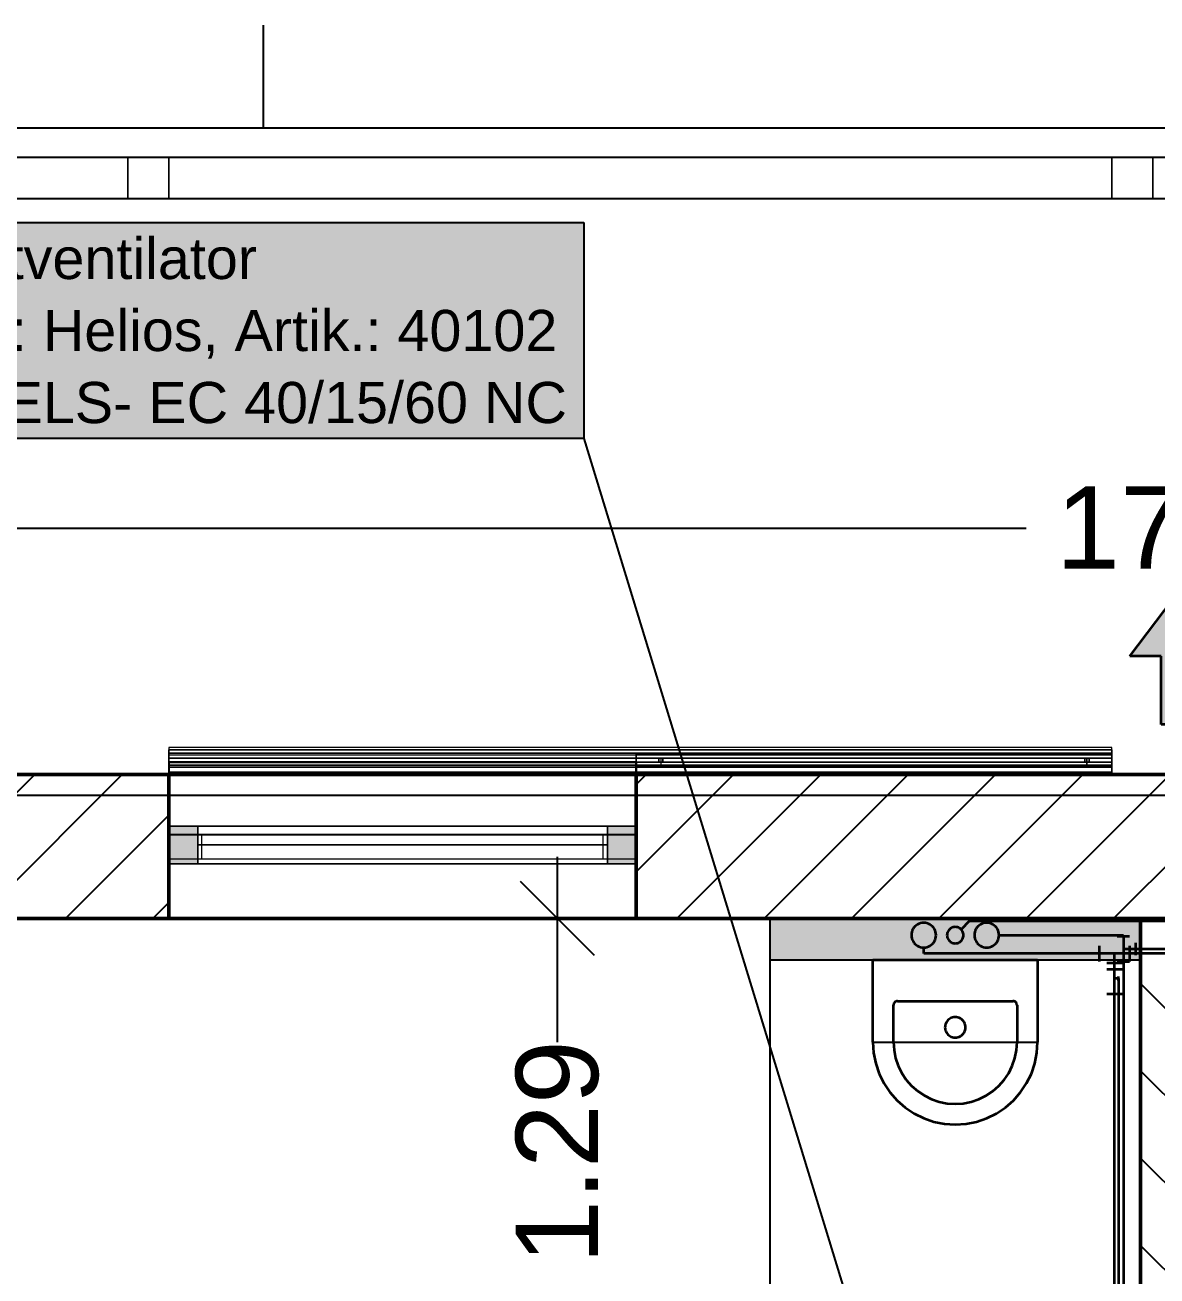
# Model space of a CAD drawing. Extents: x 0 to 756, y -25 to 420.
# Drawn here: x 202.4 to 257.4, y 359.2 to 420 of the extents above; entities that cross this region are included whole.
import ezdxf
from ezdxf.lldxf.tags import DXFTag

# ---------------------------------------------------------------- set-up
doc = ezdxf.new("R2010")
doc.units = 0
doc.layers.get('0').update_dxf_attribs({"lineweight": 25})
doc.layers.get('DEFPOINTS').update_dxf_attribs({"lineweight": 25})
for name, color, linetype, lineweight in [('A_Aussenwand', 7, 'Continuous', 25), ('A_Fenster', 7, 'Continuous', 25), ('A_Innenwand', 7, 'Continuous', 25), ('Allgemein01', 7, 'Continuous', 13), ('Allgemein03', 7, 'Continuous', 25), ('Design', 7, 'Continuous', 18), ('Fenster', 7, 'Continuous', 13), ('Fensterbank', 7, 'Continuous', 13), ('L_Text', 7, 'Continuous', 25), ('Standard', 7, 'Continuous', 25), ('Stütze Holz', 7, 'Continuous', 13), ('Verschattung', 7, 'Continuous', 13), ('Wand Holz nicht tragend', 7, 'Continuous', 13), ('Wand Holz tragend', 7, 'Continuous', 13), ('X_Planrahmen', 7, 'Continuous', 25)]:
    doc.layers.add(name, color=color, linetype=linetype, lineweight=lineweight)
for name, color, linetype, lineweight, true_color in [('A_Geschossdecke', 7, 'Continuous', 25, 0x008080), ('L_Abluft', 2, 'Continuous', 35, 0xffff00), ('S_Einrichtung', 7, 'Continuous', 35, 0x9dff9d), ('S_Kaltwasser', 3, 'Continuous', 35, 0x00ff00), ('S_Schmutzwasser', 7, 'Continuous', 35, 0x808040), ('S_Warmwasser', 1, 'fein_strichliert', 35, 0xff0000), ('S_Zirkulation', 7, 'fein_strichliert', 35, 0xff0080)]:
    doc.layers.add(name, color=color, linetype=linetype, lineweight=lineweight, true_color=true_color)
doc.styles.get("Standard").update_dxf_attribs({"font": 'arial.ttf'})
tags = doc.linetypes.add('fein_strichliert', pattern=[4, 1, -2, 1]).pattern_tags.tags
tags[8:9] = [DXFTag(74, 4), DXFTag(75, 0), DXFTag(340, '0'), DXFTag(46, 0.0), DXFTag(50, 0.0), DXFTag(44, 0.0), DXFTag(45, 0.0)]
tags[6:7] = [DXFTag(74, 4), DXFTag(75, 0), DXFTag(340, '0'), DXFTag(46, 0.0), DXFTag(50, 0.0), DXFTag(44, 0.0), DXFTag(45, 0.0)]
tags[4:5] = [DXFTag(74, 4), DXFTag(75, 0), DXFTag(340, '0'), DXFTag(46, 0.0), DXFTag(50, 0.0), DXFTag(44, 0.0), DXFTag(45, 0.0)]
tags = doc.linetypes.add('VERDECKT2_S2', pattern=[0.27, 0.2, -0.07]).pattern_tags.tags
tags[6:7] = [DXFTag(74, 4), DXFTag(75, 0), DXFTag(340, '0'), DXFTag(46, 1.0), DXFTag(50, 0.0), DXFTag(44, 0.0), DXFTag(45, 0.0)]
tags[4:5] = [DXFTag(74, 4), DXFTag(75, 0), DXFTag(340, '0'), DXFTag(46, 1.0), DXFTag(50, 0.0), DXFTag(44, 0.0), DXFTag(45, 0.0)]

# ---------------------------------------------------------------- blocks, each defined once
blk = doc.blocks.new('Blockreferenz-A01I5YB9IE', base_point=(0, -25))
at = {"layer": 'X_Planrahmen', "color": 0, "linetype": 'ByBlock', "lineweight": -2, "ltscale": 0.25}
for p, q in [((214, 415), (214, 420)), ((20, 415), (589, 415))]:
    blk.add_line(p, q, dxfattribs=at)
blk = doc.blocks.new('Referenz-A01I5YBJIE')
at = {"layer": 'Allgemein01', "color": 0, "lineweight": -2}
for p, q in [((251.607, 374.574), (243.607, 374.574)), ((243.607, 374.574), (243.607, 370.574)), ((251.607, 370.574), (251.607, 374.574)), ((243.607, 370.574), (251.607, 370.574))]:
    blk.add_line(p, q, dxfattribs=at)
at = {"layer": 'Allgemein03', "color": 0, "linetype": 'VERDECKT2_S2', "lineweight": 13, "ltscale": 0.13}
for p, q in [((362.607, 413.578), (154.607, 413.578)), ((154.607, 383.578), (362.607, 383.578))]:
    blk.add_line(p, q, dxfattribs=at)
at = {"layer": 'Allgemein03', "color": 0, "lineweight": -2}
for p, q in [((238.607, 376.578), (256.607, 376.578)), ((238.607, 350.734), (238.607, 376.578)), ((238.61, 374.58), (238.607, 374.578)), ((238.607, 374.578), (256.607, 374.578))]:
    blk.add_line(p, q, dxfattribs=at)
at = {"layer": 'DEFPOINTS', "color": 0, "linetype": 'Continuous', "lineweight": -2, "ltscale": 0.25}
for p, q in [((209.407, 383.578), (209.407, 383.578)), ((209.407, 383.578), (209.407, 383.578)), ((232.107, 383.578), (232.107, 383.578)), ((232.107, 383.578), (232.107, 383.578)), ((256.607, 376.578), (256.607, 376.578)), ((256.607, 376.578), (256.607, 376.578)), ((256.607, 376.578), (256.607, 376.578)), ((256.607, 376.578), (256.607, 376.578)), ((256.607, 376.578), (256.607, 376.578))]:
    blk.add_line(p, q, dxfattribs=at)
at = {"layer": 'DEFPOINTS', "color": 0, "linetype": 'Continuous', "lineweight": 18, "ltscale": 0.18}
for p, q in [((238.607, 376.578), (238.607, 376.578)), ((256.607, 376.578), (256.607, 376.578)), ((256.607, 376.578), (256.607, 376.578))]:
    blk.add_line(p, q, dxfattribs=at)
at = {"layer": 'Design', "color": 0, "lineweight": -2}
for points in [[(256.607, 374.578), (238.607, 374.578), (238.607, 376.578)], [(256.607, 374.578), (256.607, 376.578), (238.607, 376.578)], [(256.607, 376.578), (238.607, 376.578), (238.607, 376.578)], [(256.607, 374.578), (256.607, 374.578), (238.607, 374.578)]]:
    blk.add_solid(points, dxfattribs=at)
at = {"layer": 'Fenster', "color": 0, "linetype": 'Continuous', "ltscale": 0.13}
for p, q in [((209.407, 381.078), (210.807, 381.078)), ((209.407, 379.238), (209.407, 381.078)), ((209.407, 381.078), (209.407, 379.238)), ((210.807, 381.078), (209.407, 381.078)), ((209.407, 379.238), (209.407, 381.078)), ((209.407, 381.078), (210.807, 381.078)), ((209.407, 381.078), (209.407, 381.078)), ((210.807, 381.078), (210.807, 379.238)), ((210.807, 381.078), (230.707, 381.078)), ((210.807, 379.238), (210.807, 381.078)), ((210.807, 379.238), (210.807, 381.078)), ((210.807, 379.238), (210.807, 381.078)), ((210.807, 381.078), (210.807, 381.078)), ((210.807, 381.078), (210.807, 379.238)), ((230.707, 381.078), (210.807, 381.078)), ((210.807, 379.238), (210.807, 381.078)), ((210.807, 381.078), (230.707, 381.078)), ((210.807, 381.078), (210.807, 381.078)), ((210.807, 381.078), (210.807, 379.238)), ((230.707, 381.078), (210.807, 381.078)), ((210.807, 379.238), (210.807, 381.078)), ((210.807, 381.078), (230.707, 381.078)), ((210.807, 381.078), (210.807, 381.078)), ((230.707, 381.078), (232.107, 381.078)), ((230.707, 379.238), (230.707, 381.078)), ((230.707, 381.078), (230.707, 379.238)), ((230.707, 381.078), (230.707, 379.238)), ((232.107, 381.078), (230.707, 381.078)), ((230.707, 379.238), (230.707, 381.078)), ((230.707, 381.078), (232.107, 381.078)), ((230.707, 381.078), (230.707, 381.078)), ((230.707, 379.238), (230.707, 381.078)), ((230.707, 379.238), (230.707, 381.078)), ((230.707, 381.078), (230.707, 381.078)), ((230.707, 379.238), (230.707, 381.078)), ((230.707, 379.238), (230.707, 381.078)), ((230.707, 381.078), (230.707, 381.078)), ((232.107, 381.078), (232.107, 379.238)), ((232.107, 379.238), (232.107, 381.078)), ((232.107, 379.238), (232.107, 381.078)), ((232.107, 381.078), (232.107, 381.078)), ((210.807, 380.158), (230.707, 380.158)), ((230.707, 380.158), (210.807, 380.158)), ((210.807, 380.158), (210.807, 380.158)), ((230.707, 380.158), (230.707, 380.158)), ((210.807, 379.238), (209.407, 379.238)), ((209.407, 379.238), (210.807, 379.238)), ((209.407, 379.238), (210.807, 379.238)), ((209.407, 379.238), (209.407, 379.238)), ((230.707, 379.238), (210.807, 379.238)), ((210.807, 379.238), (210.807, 379.238)), ((210.807, 379.238), (230.707, 379.238)), ((210.807, 379.238), (230.707, 379.238)), ((210.807, 379.238), (210.807, 379.238)), ((210.807, 379.238), (230.707, 379.238)), ((210.807, 379.238), (230.707, 379.238)), ((210.807, 379.238), (210.807, 379.238)), ((232.107, 379.238), (230.707, 379.238)), ((230.707, 379.238), (232.107, 379.238)), ((230.707, 379.238), (232.107, 379.238)), ((230.707, 379.238), (230.707, 379.238)), ((230.707, 379.238), (230.707, 379.238)), ((230.707, 379.238), (230.707, 379.238)), ((232.107, 379.238), (232.107, 379.238))]:
    blk.add_line(p, q, dxfattribs=at)
for points in [[(209.407, 379.238), (210.807, 379.238), (209.407, 381.078)], [(210.807, 379.238), (210.807, 381.078), (209.407, 381.078)], [(230.707, 379.238), (232.107, 379.238), (230.707, 381.078)], [(232.107, 379.238), (232.107, 381.078), (230.707, 381.078)]]:
    blk.add_solid(points, dxfattribs=at)
at = {"layer": 'Fensterbank', "color": 0, "lineweight": -2}
for p, q in [((209.407, 384.178), (209.407, 380.658)), ((232.107, 384.178), (209.407, 384.178)), ((209.407, 384.178), (209.407, 384.178)), ((209.407, 384.178), (209.407, 383.578)), ((209.407, 384.178), (232.107, 384.178)), ((232.107, 380.658), (232.107, 384.178)), ((232.107, 384.178), (232.107, 383.578)), ((232.107, 384.178), (232.107, 384.178)), ((209.407, 383.578), (209.407, 380.658)), ((209.407, 383.578), (209.407, 383.578)), ((209.407, 383.578), (232.107, 383.578)), ((232.107, 383.578), (209.407, 383.578)), ((232.107, 383.578), (232.107, 383.578)), ((232.107, 383.578), (232.107, 380.658)), ((209.407, 380.658), (232.107, 380.658)), ((209.407, 380.658), (209.407, 380.658)), ((209.407, 380.658), (232.107, 380.658)), ((232.107, 380.658), (232.107, 380.658))]:
    blk.add_line(p, q, dxfattribs=at)
at = {"layer": 'Fensterbank', "color": 0, "lineweight": 18}
blk.add_line((209.407, 383.578), (232.107, 383.578), dxfattribs=at)
at = {"layer": 'Standard', "color": 0, "lineweight": -2}
for p, q in [((88.607, 413.578), (428.607, 413.578)), ((90.607, 411.578), (426.607, 411.578)), ((88.607, 395.557), (251.057, 395.557)), ((228.285, 370.578), (228.285, 379.578)), ((230.085, 374.778), (226.485, 378.378)), ((231.285, 376.578), (225.285, 376.578)), ((228.285, 371.402), (228.285, 376.578))]:
    blk.add_line(p, q, dxfattribs=at)
at = {"layer": 'Stütze Holz', "color": 0, "linetype": 'Continuous', "ltscale": 0.13}
for p, q in [((209.407, 413.578), (207.407, 413.578)), ((207.407, 413.578), (207.407, 411.578)), ((207.407, 413.578), (209.407, 413.578)), ((207.407, 411.578), (207.407, 413.578)), ((207.407, 413.578), (207.407, 413.578)), ((209.407, 411.578), (209.407, 413.578)), ((209.407, 413.578), (209.407, 411.578)), ((209.407, 413.578), (209.407, 413.578)), ((257.207, 413.578), (255.207, 413.578)), ((255.207, 413.578), (255.207, 411.578)), ((255.207, 413.578), (257.207, 413.578)), ((255.207, 411.578), (255.207, 413.578)), ((255.207, 413.578), (255.207, 413.578)), ((257.207, 411.578), (257.207, 413.578)), ((257.207, 413.578), (257.207, 411.578)), ((257.207, 413.578), (257.207, 413.578)), ((207.407, 411.578), (209.407, 411.578)), ((209.407, 411.578), (207.407, 411.578)), ((207.407, 411.578), (207.407, 411.578)), ((209.407, 411.578), (209.407, 411.578)), ((255.207, 411.578), (257.207, 411.578)), ((257.207, 411.578), (255.207, 411.578)), ((255.207, 411.578), (255.207, 411.578)), ((257.207, 411.578), (257.207, 411.578))]:
    blk.add_line(p, q, dxfattribs=at)
at = {"layer": 'Verschattung', "color": 0, "linetype": 'Continuous', "ltscale": 0.13}
for p, q in [((255.207, 384.898), (209.407, 384.898)), ((209.407, 384.898), (209.407, 383.698)), ((209.407, 384.898), (209.407, 384.898)), ((209.407, 384.898), (209.407, 384.898)), ((209.407, 384.898), (209.407, 384.898)), ((209.407, 384.898), (209.407, 384.778)), ((232.307, 384.898), (209.407, 384.898)), ((255.207, 384.898), (232.307, 384.898)), ((255.207, 383.698), (255.207, 384.898)), ((255.207, 384.778), (255.207, 384.898)), ((255.207, 384.898), (255.207, 384.898)), ((255.207, 384.898), (255.207, 384.898)), ((255.207, 384.898), (255.207, 384.898)), ((209.407, 383.578), (209.407, 384.778)), ((209.407, 384.778), (255.207, 384.778)), ((209.407, 384.778), (209.407, 384.778)), ((209.407, 384.778), (209.407, 384.778)), ((232.307, 384.778), (209.407, 384.778)), ((255.207, 384.618), (209.407, 384.618)), ((209.407, 384.618), (209.407, 383.938)), ((209.407, 384.618), (209.407, 384.378)), ((209.407, 384.618), (209.407, 384.618)), ((209.407, 384.618), (209.407, 384.618)), ((209.407, 384.618), (209.407, 384.618)), ((209.407, 384.618), (233.207, 384.618)), ((255.207, 384.518), (209.407, 384.518)), ((209.407, 384.518), (209.407, 384.378)), ((209.407, 384.518), (209.407, 384.518)), ((209.407, 384.518), (209.407, 384.038)), ((255.207, 384.518), (209.407, 384.518)), ((209.407, 384.378), (233.207, 384.378)), ((209.407, 384.378), (209.407, 384.378)), ((233.207, 384.378), (209.407, 384.378)), ((209.407, 384.178), (209.407, 384.038)), ((233.207, 384.178), (209.407, 384.178)), ((209.407, 384.178), (209.407, 383.938)), ((209.407, 384.178), (209.407, 384.178)), ((209.407, 384.178), (233.207, 384.178)), ((255.207, 384.578), (232.107, 384.578)), ((232.107, 384.578), (232.107, 383.978)), ((255.207, 384.578), (232.107, 384.578)), ((232.107, 384.578), (232.107, 383.978)), ((232.107, 384.578), (232.107, 384.578)), ((255.207, 384.578), (232.107, 384.578)), ((232.107, 383.978), (232.107, 384.578)), ((255.207, 384.778), (232.307, 384.778)), ((233.207, 384.618), (255.207, 384.618)), ((233.207, 384.278), (233.207, 384.378)), ((233.207, 384.378), (233.307, 384.378)), ((233.207, 384.378), (233.207, 384.178)), ((233.407, 384.378), (233.207, 384.378)), ((233.207, 384.378), (233.207, 384.378)), ((233.207, 384.378), (233.207, 384.378)), ((233.207, 384.178), (233.207, 384.278)), ((233.307, 384.178), (233.207, 384.178)), ((233.207, 384.178), (233.407, 384.178)), ((233.207, 384.178), (233.207, 384.178)), ((233.207, 384.178), (233.207, 384.178)), ((254.007, 384.378), (233.307, 384.378)), ((233.307, 384.378), (233.307, 383.978)), ((233.307, 384.378), (233.407, 384.378)), ((233.307, 384.378), (233.307, 384.378)), ((254.007, 384.378), (233.307, 384.378)), ((233.307, 384.378), (233.307, 383.978)), ((233.407, 384.178), (233.307, 384.178)), ((233.407, 384.378), (233.407, 384.278)), ((233.407, 384.178), (233.407, 384.378)), ((233.407, 384.378), (253.907, 384.378)), ((253.907, 384.378), (233.407, 384.378)), ((233.407, 384.378), (233.407, 384.378)), ((233.407, 384.378), (233.407, 384.378)), ((233.407, 384.278), (233.407, 384.178)), ((253.907, 384.178), (233.407, 384.178)), ((233.407, 384.178), (253.907, 384.178)), ((233.407, 384.178), (233.407, 384.178)), ((233.407, 384.178), (233.407, 384.178)), ((253.907, 384.278), (253.907, 384.378)), ((253.907, 384.378), (254.007, 384.378)), ((253.907, 384.378), (253.907, 384.178)), ((254.107, 384.378), (253.907, 384.378)), ((253.907, 384.378), (253.907, 384.378)), ((253.907, 384.378), (253.907, 384.378)), ((253.907, 384.178), (253.907, 384.278)), ((254.007, 384.178), (253.907, 384.178)), ((253.907, 384.178), (254.107, 384.178)), ((253.907, 384.178), (253.907, 384.178)), ((253.907, 384.178), (253.907, 384.178)), ((254.007, 383.978), (254.007, 384.378)), ((254.007, 384.378), (254.107, 384.378)), ((254.007, 384.378), (254.007, 384.378)), ((254.007, 384.378), (254.007, 383.978)), ((254.107, 384.178), (254.007, 384.178)), ((254.107, 384.378), (254.107, 384.278)), ((254.107, 384.178), (254.107, 384.378)), ((254.107, 384.378), (255.207, 384.378)), ((255.207, 384.378), (254.107, 384.378)), ((254.107, 384.378), (254.107, 384.378)), ((254.107, 384.378), (254.107, 384.378)), ((254.107, 384.278), (254.107, 384.178)), ((255.207, 384.178), (254.107, 384.178)), ((254.107, 384.178), (255.207, 384.178)), ((254.107, 384.178), (254.107, 384.178)), ((254.107, 384.178), (254.107, 384.178)), ((255.207, 384.778), (255.207, 383.578)), ((255.207, 384.778), (255.207, 384.778)), ((255.207, 384.778), (255.207, 384.778)), ((255.207, 383.938), (255.207, 384.618)), ((255.207, 384.378), (255.207, 384.618)), ((255.207, 384.618), (255.207, 384.618)), ((255.207, 384.618), (255.207, 384.618)), ((255.207, 384.618), (255.207, 384.618)), ((255.207, 383.978), (255.207, 384.578)), ((255.207, 383.978), (255.207, 384.578)), ((255.207, 384.578), (255.207, 384.578)), ((255.207, 384.578), (255.207, 383.978)), ((255.207, 384.378), (255.207, 384.518)), ((255.207, 384.038), (255.207, 384.518)), ((255.207, 384.518), (255.207, 384.518)), ((255.207, 384.378), (255.207, 384.378)), ((255.207, 384.038), (255.207, 384.178)), ((255.207, 383.938), (255.207, 384.178)), ((255.207, 384.178), (255.207, 384.178)), ((209.407, 384.038), (255.207, 384.038)), ((209.407, 384.038), (209.407, 384.038)), ((255.207, 384.038), (209.407, 384.038)), ((209.407, 383.938), (255.207, 383.938)), ((209.407, 383.938), (209.407, 383.938)), ((209.407, 383.938), (209.407, 383.938)), ((209.407, 383.938), (209.407, 383.938)), ((233.207, 383.938), (209.407, 383.938)), ((232.307, 383.698), (209.407, 383.698)), ((209.407, 383.698), (209.407, 383.578)), ((209.407, 383.698), (255.207, 383.698)), ((209.407, 383.698), (209.407, 383.698)), ((209.407, 383.698), (209.407, 383.698)), ((209.407, 383.578), (232.307, 383.578)), ((255.207, 383.578), (209.407, 383.578)), ((209.407, 383.578), (209.407, 383.578)), ((209.407, 383.578), (209.407, 383.578)), ((209.407, 383.578), (209.407, 383.578)), ((232.107, 383.978), (255.207, 383.978)), ((232.107, 383.978), (255.207, 383.978)), ((255.207, 383.978), (232.107, 383.978)), ((232.107, 383.978), (232.107, 383.978)), ((255.207, 383.698), (232.307, 383.698)), ((232.307, 383.578), (255.207, 383.578)), ((255.207, 383.938), (233.207, 383.938)), ((233.307, 383.978), (254.007, 383.978)), ((233.307, 383.978), (233.307, 383.978)), ((233.307, 383.978), (254.007, 383.978)), ((254.007, 383.978), (254.007, 383.978)), ((255.207, 384.038), (255.207, 384.038)), ((255.207, 383.978), (255.207, 383.978)), ((255.207, 383.938), (255.207, 383.938)), ((255.207, 383.938), (255.207, 383.938)), ((255.207, 383.938), (255.207, 383.938)), ((255.207, 383.578), (255.207, 383.698)), ((255.207, 383.698), (255.207, 383.698)), ((255.207, 383.698), (255.207, 383.698)), ((255.207, 383.578), (255.207, 383.578)), ((255.207, 383.578), (255.207, 383.578)), ((255.207, 383.578), (255.207, 383.578))]:
    blk.add_line(p, q, dxfattribs=at)
at = {"layer": 'Wand Holz nicht tragend', "color": 0, "lineweight": 50}
for p, q in [((256.607, 376.578), (256.607, 263.578)), ((260.607, 376.578), (256.607, 376.578)), ((256.607, 263.578), (256.607, 376.578)), ((256.607, 376.578), (260.607, 376.578)), ((256.607, 376.578), (256.607, 376.578))]:
    blk.add_line(p, q, dxfattribs=at)
at = {"layer": 'Wand Holz tragend', "color": 0, "lineweight": 50}
for p, q in [((391.607, 383.578), (125.607, 383.578)), ((125.607, 383.578), (391.607, 383.578)), ((209.407, 383.578), (209.407, 376.578)), ((232.107, 383.578), (209.407, 383.578)), ((209.407, 383.578), (209.407, 383.578)), ((232.107, 383.578), (209.407, 383.578)), ((209.407, 383.578), (209.407, 376.578)), ((232.107, 376.578), (232.107, 383.578)), ((232.107, 383.578), (232.107, 383.578)), ((232.107, 376.578), (232.107, 383.578)), ((125.607, 376.578), (391.607, 376.578)), ((391.607, 376.578), (125.607, 376.578)), ((209.407, 376.578), (232.107, 376.578)), ((209.407, 376.578), (232.107, 376.578)), ((209.407, 376.578), (209.407, 376.578)), ((232.107, 376.578), (232.107, 376.578))]:
    blk.add_line(p, q, dxfattribs=at)
at = {"layer": 'Standard', "color": 0, "lineweight": -2, "insert": (252.503, 397.589), "char_height": 4, "attachment_point": 1}
blk.add_mtext('{\\fArial;17.00}', dxfattribs=at)
at = {"layer": 'Standard', "color": 0, "lineweight": -2, "insert": (226.253, 359.797), "char_height": 4, "attachment_point": 1, "rotation": 90}
blk.add_mtext('{\\fArial;1.29}', dxfattribs=at)
blk = doc.blocks.new('Wand-A01I5YBNIE', base_point=(118.607, 376.578))
at = {"color": 0, "linetype": 'ByBlock', "lineweight": -2, "ltscale": 0.25}
for p, q in [((118.607, 383.578), (209.407, 383.578)), ((232.107, 383.578), (285.107, 383.578)), ((125.607, 376.578), (209.407, 376.578)), ((232.107, 376.578), (256.607, 376.578))]:
    blk.add_line(p, q, dxfattribs=at)
at = {"color": 0, "lineweight": -2}
for p, q in [((195.893, 376.578), (202.893, 383.578)), ((200.135, 376.578), (207.135, 383.578)), ((232.107, 378.851), (236.834, 383.578)), ((232.107, 383.094), (232.591, 383.578)), ((234.077, 376.578), (241.077, 383.578)), ((238.319, 376.578), (245.319, 383.578)), ((242.562, 376.578), (249.562, 383.578)), ((246.804, 376.578), (253.804, 383.578)), ((251.047, 376.578), (258.047, 383.578)), ((255.29, 376.578), (262.29, 383.578)), ((204.378, 376.578), (209.407, 381.607)), ((208.621, 376.578), (209.407, 377.364))]:
    blk.add_line(p, q, dxfattribs=at)
blk = doc.blocks.new('Fenster-A01I5YBPIE', base_point=(209.407, 376.578))
at = {"color": 0, "linetype": 'ByBlock', "lineweight": -2, "ltscale": 0.25}
for p, q in [((209.407, 383.578), (232.107, 383.578)), ((209.407, 376.578), (209.407, 383.578)), ((232.107, 376.578), (232.107, 383.578)), ((209.407, 376.578), (232.107, 376.578))]:
    blk.add_line(p, q, dxfattribs=at)
at = {"color": 0, "linetype": 'ByBlock', "lineweight": 18, "ltscale": 0.18}
for p, q in [((209.407, 380.678), (232.107, 380.678)), ((211.007, 379.478), (211.007, 380.678)), ((230.507, 379.478), (230.507, 380.678)), ((209.407, 379.478), (232.107, 379.478))]:
    blk.add_line(p, q, dxfattribs=at)
at = {"color": 0, "linetype": 'fein_strichliert', "lineweight": 18, "ltscale": 0.18}
blk.add_line((232.107, 379.478), (232.107, 380.678), dxfattribs=at)
blk = doc.blocks.new('Wand-A01I5YCTIE', base_point=(256.607, 263.578))
at = {"color": 0, "linetype": 'ByBlock', "lineweight": -2, "ltscale": 0.25}
blk.add_line((256.607, 376.578), (256.607, 263.578), dxfattribs=at)
at = {"color": 0, "lineweight": -2}
for p, q in [((256.607, 373.424), (260.607, 369.424)), ((256.607, 369.182), (260.607, 365.182)), ((256.607, 364.939), (260.607, 360.939)), ((256.607, 360.696), (260.607, 356.696))]:
    blk.add_line(p, q, dxfattribs=at)
blk = doc.blocks.new('Bauteilbeschriftung-A01I5YFHIE', base_point=(194.536, 324.279))
at = {"color": 0, "lineweight": -2}
for p, q in [((194.536, 410.406), (229.562, 410.406)), ((229.562, 410.406), (229.562, 399.906)), ((229.562, 399.906), (194.536, 399.906))]:
    blk.add_line(p, q, dxfattribs=at)
at = {"color": 0, "linetype": 'ByBlock', "lineweight": -2, "ltscale": 0.25}
blk.add_line((229.562, 399.906), (252.693, 324.279), dxfattribs=at)
at = {"color": 7, "linetype": 'ByBlock', "lineweight": -2, "ltscale": 0.25, "true_color": 0xffffff}
for points in [[(194.536, 399.906), (229.562, 399.906), (194.536, 410.406)], [(229.562, 399.906), (194.536, 410.406), (229.562, 410.406)]]:
    blk.add_solid(points, dxfattribs=at)
at = {"color": 0, "linetype": 'ByBlock', "lineweight": -2, "ltscale": 0.25, "char_height": 2, "attachment_point": 1}
for s, insert in [('{\\fArial;Abluftventilator}', (195.203, 409.656)), ('{\\fArial;Fabr.: Helios, Artik.: 40102}', (195.203, 406.156)), ('{\\fArial;Typ: ELS- EC 40/15/60 NC}', (195.203, 402.656))]:
    blk.add_mtext(s, dxfattribs=dict(at, insert=insert))
blk = doc.blocks.new('Waschtisch-A01I5YH5IE', base_point=(243.607, 366.574))
at = {"color": 0, "linetype": 'ByBlock', "lineweight": -2, "ltscale": 0.35}
for p, q in [((243.607, 370.574), (243.607, 374.574)), ((243.607, 374.574), (251.607, 374.574)), ((251.607, 374.574), (251.607, 370.574)), ((244.609, 372.4), (244.607, 372.374)), ((244.607, 370.574), (244.607, 372.374)), ((244.614, 372.425), (244.609, 372.4)), ((244.622, 372.45), (244.614, 372.425)), ((244.634, 372.474), (244.622, 372.45)), ((244.649, 372.495), (244.634, 372.474)), ((244.666, 372.515), (244.649, 372.495)), ((244.685, 372.532), (244.666, 372.515)), ((244.707, 372.547), (244.685, 372.532)), ((244.731, 372.558), (244.707, 372.547)), ((244.755, 372.567), (244.731, 372.558)), ((244.781, 372.572), (244.755, 372.567)), ((244.807, 372.574), (244.781, 372.572)), ((244.807, 372.574), (250.407, 372.574)), ((250.433, 372.572), (250.407, 372.574)), ((250.459, 372.567), (250.433, 372.572)), ((250.484, 372.558), (250.459, 372.567)), ((250.507, 372.547), (250.484, 372.558)), ((250.529, 372.532), (250.507, 372.547)), ((250.549, 372.515), (250.529, 372.532)), ((250.566, 372.495), (250.549, 372.515)), ((250.58, 372.474), (250.566, 372.495)), ((250.592, 372.45), (250.58, 372.474)), ((250.6, 372.425), (250.592, 372.45)), ((250.605, 372.4), (250.6, 372.425)), ((250.607, 372.374), (250.605, 372.4)), ((250.607, 372.374), (250.607, 370.574)), ((247.124, 371.423), (247.111, 371.359)), ((247.145, 371.485), (247.124, 371.423)), ((247.174, 371.544), (247.145, 371.485)), ((247.211, 371.598), (247.174, 371.544)), ((247.254, 371.647), (247.211, 371.598)), ((247.303, 371.69), (247.254, 371.647)), ((247.357, 371.727), (247.303, 371.69)), ((247.416, 371.755), (247.357, 371.727)), ((247.478, 371.776), (247.416, 371.755)), ((247.542, 371.789), (247.478, 371.776)), ((247.607, 371.794), (247.542, 371.789)), ((247.672, 371.789), (247.607, 371.794)), ((247.737, 371.776), (247.672, 371.789)), ((247.799, 371.755), (247.737, 371.776)), ((247.857, 371.727), (247.799, 371.755)), ((247.912, 371.69), (247.857, 371.727)), ((247.961, 371.647), (247.912, 371.69)), ((248.004, 371.598), (247.961, 371.647)), ((248.04, 371.544), (248.004, 371.598)), ((248.069, 371.485), (248.04, 371.544)), ((248.09, 371.423), (248.069, 371.485)), ((248.103, 371.359), (248.09, 371.423)), ((247.111, 371.359), (247.107, 371.294)), ((247.107, 371.294), (247.111, 371.228)), ((247.111, 371.228), (247.124, 371.164)), ((247.124, 371.164), (247.145, 371.102)), ((247.145, 371.102), (247.174, 371.044)), ((247.174, 371.044), (247.211, 370.989)), ((247.211, 370.989), (247.254, 370.94)), ((247.254, 370.94), (247.303, 370.897)), ((247.303, 370.897), (247.357, 370.86)), ((247.357, 370.86), (247.416, 370.832)), ((247.416, 370.832), (247.478, 370.811)), ((247.478, 370.811), (247.542, 370.798)), ((247.672, 370.798), (247.737, 370.811)), ((247.737, 370.811), (247.799, 370.832)), ((247.799, 370.832), (247.857, 370.86)), ((247.857, 370.86), (247.912, 370.897)), ((247.912, 370.897), (247.961, 370.94)), ((247.961, 370.94), (248.004, 370.989)), ((248.004, 370.989), (248.04, 371.044)), ((248.04, 371.044), (248.069, 371.102)), ((248.069, 371.102), (248.09, 371.164)), ((248.09, 371.164), (248.103, 371.228)), ((248.107, 371.294), (248.103, 371.359)), ((248.103, 371.228), (248.107, 371.294)), ((243.607, 370.574), (243.641, 370.051)), ((244.607, 370.574), (244.633, 370.182)), ((247.542, 370.798), (247.607, 370.794)), ((247.607, 370.794), (247.672, 370.798)), ((250.582, 370.182), (250.607, 370.574)), ((251.573, 370.051), (251.607, 370.574)), ((243.641, 370.051), (243.743, 369.538)), ((244.633, 370.182), (244.709, 369.797)), ((244.709, 369.797), (244.836, 369.425)), ((250.379, 369.425), (250.505, 369.797)), ((250.505, 369.797), (250.582, 370.182)), ((251.471, 369.538), (251.573, 370.051)), ((243.743, 369.538), (243.912, 369.043)), ((243.912, 369.043), (244.143, 368.574)), ((244.836, 369.425), (245.009, 369.074)), ((245.009, 369.074), (245.227, 368.747)), ((249.987, 368.747), (250.205, 369.074)), ((250.205, 369.074), (250.379, 369.425)), ((251.071, 368.574), (251.303, 369.043)), ((251.303, 369.043), (251.471, 369.538)), ((244.143, 368.574), (244.434, 368.138)), ((245.227, 368.747), (245.486, 368.452)), ((245.486, 368.452), (245.781, 368.193)), ((249.433, 368.193), (249.729, 368.452)), ((249.729, 368.452), (249.987, 368.747)), ((250.781, 368.138), (251.071, 368.574)), ((244.434, 368.138), (244.779, 367.745)), ((245.781, 368.193), (246.107, 367.975)), ((246.107, 367.975), (246.459, 367.802)), ((246.459, 367.802), (246.831, 367.676)), ((248.384, 367.676), (248.755, 367.802)), ((248.755, 367.802), (249.107, 367.975)), ((249.107, 367.975), (249.433, 368.193)), ((250.436, 367.745), (250.781, 368.138)), ((244.779, 367.745), (245.172, 367.4)), ((245.172, 367.4), (245.607, 367.109)), ((246.831, 367.676), (247.216, 367.599)), ((247.216, 367.599), (247.607, 367.574)), ((247.607, 367.574), (247.999, 367.599)), ((247.999, 367.599), (248.384, 367.676)), ((249.607, 367.109), (250.042, 367.4)), ((250.042, 367.4), (250.436, 367.745)), ((245.607, 367.109), (246.076, 366.878)), ((246.076, 366.878), (246.572, 366.71)), ((246.572, 366.71), (247.085, 366.608)), ((247.085, 366.608), (247.607, 366.574)), ((247.607, 366.574), (248.129, 366.608)), ((248.129, 366.608), (248.642, 366.71)), ((248.642, 366.71), (249.138, 366.878)), ((249.138, 366.878), (249.607, 367.109))]:
    blk.add_line(p, q, dxfattribs=at)
blk = doc.blocks.new('Anschluss-Element-A01I5YH7IE', base_point=(248.534, 375.174))
at = {"color": 0, "lineweight": -2}
for p, q in [((248.834, 376.293), (248.769, 376.25)), ((248.905, 376.328), (248.834, 376.293)), ((248.979, 376.353), (248.905, 376.328)), ((249.056, 376.368), (248.979, 376.353)), ((249.134, 376.374), (249.056, 376.368)), ((249.213, 376.368), (249.134, 376.374)), ((249.29, 376.353), (249.213, 376.368)), ((249.364, 376.328), (249.29, 376.353)), ((249.434, 376.293), (249.364, 376.328)), ((249.5, 376.25), (249.434, 376.293)), ((248.54, 375.852), (248.534, 375.774)), ((248.534, 375.774), (248.54, 375.695)), ((248.555, 375.929), (248.54, 375.852)), ((248.54, 375.695), (248.555, 375.618)), ((248.58, 376.003), (248.555, 375.929)), ((248.615, 376.074), (248.58, 376.003)), ((248.658, 376.139), (248.615, 376.074)), ((248.71, 376.198), (248.658, 376.139)), ((248.769, 376.25), (248.71, 376.198)), ((249.559, 376.198), (249.5, 376.25)), ((249.61, 376.139), (249.559, 376.198)), ((249.654, 376.074), (249.61, 376.139)), ((249.689, 376.003), (249.654, 376.074)), ((249.714, 375.929), (249.689, 376.003)), ((249.729, 375.852), (249.714, 375.929)), ((249.714, 375.618), (249.729, 375.695)), ((249.734, 375.774), (249.729, 375.852)), ((249.729, 375.695), (249.734, 375.774)), ((248.555, 375.618), (248.58, 375.544)), ((248.58, 375.544), (248.615, 375.474)), ((248.615, 375.474), (248.658, 375.408)), ((248.658, 375.408), (248.71, 375.349)), ((248.71, 375.349), (248.769, 375.298)), ((248.769, 375.298), (248.834, 375.254)), ((248.834, 375.254), (248.905, 375.219)), ((248.905, 375.219), (248.979, 375.194)), ((248.979, 375.194), (249.056, 375.179)), ((249.056, 375.179), (249.134, 375.174)), ((249.134, 375.174), (249.213, 375.179)), ((249.213, 375.179), (249.29, 375.194)), ((249.29, 375.194), (249.364, 375.219)), ((249.364, 375.219), (249.434, 375.254)), ((249.434, 375.254), (249.5, 375.298)), ((249.5, 375.298), (249.559, 375.349)), ((249.559, 375.349), (249.61, 375.408)), ((249.61, 375.408), (249.654, 375.474)), ((249.654, 375.474), (249.689, 375.544)), ((249.689, 375.544), (249.714, 375.618))]:
    blk.add_line(p, q, dxfattribs=at)
blk = doc.blocks.new('Anschluss-Element-A01I5YH9IE', base_point=(245.474, 375.174))
at = {"color": 0, "linetype": 'Continuous', "lineweight": -2, "ltscale": 0.35}
for p, q in [((245.774, 376.293), (245.709, 376.25)), ((245.845, 376.328), (245.774, 376.293)), ((245.919, 376.353), (245.845, 376.328)), ((245.996, 376.368), (245.919, 376.353)), ((246.074, 376.374), (245.996, 376.368)), ((246.153, 376.368), (246.074, 376.374)), ((246.23, 376.353), (246.153, 376.368)), ((246.304, 376.328), (246.23, 376.353)), ((246.374, 376.293), (246.304, 376.328)), ((246.44, 376.25), (246.374, 376.293)), ((245.48, 375.852), (245.474, 375.774)), ((245.474, 375.774), (245.48, 375.695)), ((245.495, 375.929), (245.48, 375.852)), ((245.48, 375.695), (245.495, 375.618)), ((245.52, 376.003), (245.495, 375.929)), ((245.555, 376.074), (245.52, 376.003)), ((245.598, 376.139), (245.555, 376.074)), ((245.65, 376.198), (245.598, 376.139)), ((245.709, 376.25), (245.65, 376.198)), ((246.499, 376.198), (246.44, 376.25)), ((246.55, 376.139), (246.499, 376.198)), ((246.594, 376.074), (246.55, 376.139)), ((246.629, 376.003), (246.594, 376.074)), ((246.654, 375.929), (246.629, 376.003)), ((246.669, 375.852), (246.654, 375.929)), ((246.654, 375.618), (246.669, 375.695)), ((246.674, 375.774), (246.669, 375.852)), ((246.669, 375.695), (246.674, 375.774)), ((245.495, 375.618), (245.52, 375.544)), ((245.52, 375.544), (245.555, 375.474)), ((245.555, 375.474), (245.598, 375.408)), ((245.598, 375.408), (245.65, 375.349)), ((245.65, 375.349), (245.709, 375.298)), ((245.709, 375.298), (245.774, 375.254)), ((245.774, 375.254), (245.845, 375.219)), ((245.845, 375.219), (245.919, 375.194)), ((245.919, 375.194), (245.996, 375.179)), ((245.996, 375.179), (246.074, 375.174)), ((246.074, 375.174), (246.153, 375.179)), ((246.153, 375.179), (246.23, 375.194)), ((246.23, 375.194), (246.304, 375.219)), ((246.304, 375.219), (246.374, 375.254)), ((246.374, 375.254), (246.44, 375.298)), ((246.44, 375.298), (246.499, 375.349)), ((246.499, 375.349), (246.55, 375.408)), ((246.55, 375.408), (246.594, 375.474)), ((246.594, 375.474), (246.629, 375.544)), ((246.629, 375.544), (246.654, 375.618))]:
    blk.add_line(p, q, dxfattribs=at)
blk = doc.blocks.new('Anschluss-Element-A01I5YHBIE', base_point=(247.204, 375.374))
at = {"color": 0, "lineweight": -2}
for p, q in [((247.208, 375.826), (247.204, 375.774)), ((247.204, 375.774), (247.208, 375.721)), ((247.218, 375.877), (247.208, 375.826)), ((247.208, 375.721), (247.218, 375.67)), ((247.235, 375.927), (247.218, 375.877)), ((247.218, 375.67), (247.235, 375.62)), ((247.258, 375.974), (247.235, 375.927)), ((247.287, 376.017), (247.258, 375.974)), ((247.322, 376.056), (247.287, 376.017)), ((247.361, 376.091), (247.322, 376.056)), ((247.404, 376.12), (247.361, 376.091)), ((247.451, 376.143), (247.404, 376.12)), ((247.501, 376.16), (247.451, 376.143)), ((247.552, 376.17), (247.501, 376.16)), ((247.604, 376.174), (247.552, 376.17)), ((247.657, 376.17), (247.604, 376.174)), ((247.708, 376.16), (247.657, 376.17)), ((247.757, 376.143), (247.708, 376.16)), ((247.804, 376.12), (247.757, 376.143)), ((247.848, 376.091), (247.804, 376.12)), ((247.887, 376.056), (247.848, 376.091)), ((247.922, 376.017), (247.887, 376.056)), ((247.951, 375.974), (247.922, 376.017)), ((247.974, 375.927), (247.951, 375.974)), ((247.991, 375.877), (247.974, 375.927)), ((247.974, 375.62), (247.991, 375.67)), ((248.001, 375.826), (247.991, 375.877)), ((247.991, 375.67), (248.001, 375.721)), ((248.004, 375.774), (248.001, 375.826)), ((248.001, 375.721), (248.004, 375.774)), ((247.235, 375.62), (247.258, 375.574)), ((247.258, 375.574), (247.287, 375.53)), ((247.287, 375.53), (247.322, 375.491)), ((247.322, 375.491), (247.361, 375.456)), ((247.361, 375.456), (247.404, 375.427)), ((247.404, 375.427), (247.451, 375.404)), ((247.451, 375.404), (247.501, 375.387)), ((247.501, 375.387), (247.552, 375.377)), ((247.552, 375.377), (247.604, 375.374)), ((247.604, 375.374), (247.657, 375.377)), ((247.657, 375.377), (247.708, 375.387)), ((247.708, 375.387), (247.757, 375.404)), ((247.757, 375.404), (247.804, 375.427)), ((247.804, 375.427), (247.848, 375.456)), ((247.848, 375.456), (247.887, 375.491)), ((247.887, 375.491), (247.922, 375.53)), ((247.922, 375.53), (247.951, 375.574)), ((247.951, 375.574), (247.974, 375.62))]:
    blk.add_line(p, q, dxfattribs=at)
blk = doc.blocks.new('Blockreferenz-A01I5YIVIE', base_point=(256.088, 386.011))
at = {"color": 0, "linetype": 'ByBlock', "lineweight": -2, "ltscale": 0.35}
for p, q in [((256.088, 389.336), (258.607, 392.661)), ((258.607, 392.661), (261.126, 389.336)), ((257.607, 389.336), (256.088, 389.336)), ((257.607, 386.011), (257.607, 389.336)), ((259.607, 389.336), (259.607, 386.011)), ((261.126, 389.336), (259.607, 389.336)), ((259.607, 386.011), (257.607, 386.011))]:
    blk.add_line(p, q, dxfattribs=at)
for points in [[(256.088, 389.336), (261.126, 389.336), (258.607, 392.661)], [(257.607, 386.011), (259.607, 386.011), (257.607, 389.336)], [(259.607, 386.011), (257.607, 389.336), (259.607, 389.336)]]:
    blk.add_solid(points, dxfattribs=at)
blk = doc.blocks.new('Geschossdecke-A01I5YL3IE', base_point=(119.607, 260.578))
at = {"color": 0, "linetype": 'ByBlock', "lineweight": -2, "ltscale": 0.25}
blk.add_line((119.607, 382.578), (397.607, 382.578), dxfattribs=at)
blk = doc.blocks.new('Abwasserleitung-A01I5YLPIE', base_point=(247.887, 375.289))
at = {"color": 0, "linetype": 'ByBlock', "lineweight": -2, "ltscale": 0.35}
for p, q in [((248.288, 376.457), (247.887, 376.056)), ((260.506, 376.457), (248.288, 376.457)), ((261.356, 375.606), (260.506, 376.457)), ((262.569, 376.501), (261.356, 375.289)), ((268.876, 376.501), (262.569, 376.501)), ((269.322, 376.056), (268.876, 376.501)), ((261.356, 375.289), (261.356, 375.606))]:
    blk.add_line(p, q, dxfattribs=at)
blk = doc.blocks.new('Verbundrohr (Stange)-A01I5YMVIE', base_point=(255.773, 321.558))
at = {"color": 0, "linetype": 'ByBlock', "lineweight": -2, "ltscale": 0.35}
blk.add_line((255.773, 375.104), (255.773, 321.558), dxfattribs=at)
blk = doc.blocks.new('Verbundrohr (Stange)-A01I5YNDIE', base_point=(249.734, 375.104))
at = {"color": 0, "linetype": 'ByBlock', "lineweight": -2, "ltscale": 0.35}
for p, q in [((249.734, 375.774), (255.773, 375.774)), ((255.773, 375.774), (255.773, 375.104))]:
    blk.add_line(p, q, dxfattribs=at)
blk = doc.blocks.new('Verbundrohr (Stange)-A01I5YNFIE', base_point=(255.773, 375.104))
at = {"color": 0, "linetype": 'ByBlock', "lineweight": -2, "ltscale": 0.35}
for p, q in [((255.773, 375.104), (271.134, 375.104)), ((271.134, 375.104), (271.134, 375.174))]:
    blk.add_line(p, q, dxfattribs=at)
blk = doc.blocks.new('T-Stück-A01I5YNHIE', base_point=(255.472, 374.502))
at = {"color": 0, "lineweight": -2}
for p, q in [((256.074, 375.707), (255.472, 375.707)), ((256.375, 374.803), (256.375, 375.406)), ((255.472, 374.502), (256.074, 374.502))]:
    blk.add_line(p, q, dxfattribs=at)
blk = doc.blocks.new('Verbundrohr (Stange)-A01I5YNJIE', base_point=(255.346, 374.876))
at = {"color": 0, "linetype": 'ByBlock', "lineweight": -2, "ltscale": 0.35}
for p, q in [((268.074, 375.174), (268.074, 374.876)), ((268.074, 374.876), (255.346, 374.876))]:
    blk.add_line(p, q, dxfattribs=at)
blk = doc.blocks.new('Verbundrohr (Stange)-A01I5YNLIE', base_point=(246.074, 374.876))
at = {"color": 0, "linetype": 'ByBlock', "lineweight": -2, "ltscale": 0.35}
for p, q in [((246.074, 374.876), (246.074, 375.174)), ((255.346, 374.876), (246.074, 374.876))]:
    blk.add_line(p, q, dxfattribs=at)
blk = doc.blocks.new('T-Stück-A01I5YNNIE', base_point=(254.596, 374.126))
at = {"color": 0, "linetype": 'Continuous', "lineweight": -2, "ltscale": 0.35}
for p, q in [((254.596, 375.251), (254.596, 374.501)), ((256.096, 374.501), (256.096, 375.251)), ((254.971, 374.126), (255.721, 374.126))]:
    blk.add_line(p, q, dxfattribs=at)
blk = doc.blocks.new('Verbundrohr (Stange)-A01I5YORIE', base_point=(252.553, 323.319))
at = {"color": 0, "linetype": 'ByBlock', "lineweight": -2, "ltscale": 0.35}
for p, q in [((255.561, 373.669), (255.346, 373.669)), ((255.561, 323.319), (255.561, 373.669)), ((252.553, 323.319), (255.561, 323.319))]:
    blk.add_line(p, q, dxfattribs=at)
blk = doc.blocks.new('Verbundrohr (Stange)-A01I5YOTIE', base_point=(253.862, 324.088))
at = {"color": 0, "linetype": 'ByBlock', "lineweight": -2, "ltscale": 0.35}
for p, q in [((255.346, 324.088), (255.346, 373.669)), ((253.862, 324.088), (255.346, 324.088))]:
    blk.add_line(p, q, dxfattribs=at)
blk = doc.blocks.new('Verbundrohr (Stange)-A01I5YOVIE', base_point=(255.346, 373.669))
at = {"color": 0, "linetype": 'ByBlock', "lineweight": -2, "ltscale": 0.35}
blk.add_line((255.346, 373.669), (255.346, 374.876), dxfattribs=at)
blk = doc.blocks.new('T-Stück-A01I5YOXIE', base_point=(254.971, 372.919))
at = {"color": 0, "linetype": 'Continuous', "lineweight": -2, "ltscale": 0.35}
for p, q in [((255.721, 374.419), (254.971, 374.419)), ((255.539, 373.572), (255.539, 373.765)), ((254.971, 372.919), (255.721, 372.919))]:
    blk.add_line(p, q, dxfattribs=at)

msp = doc.modelspace()

# ---------------------------------------------------------------- block references
at = {"ltscale": 0.25}
msp.add_blockref('Blockreferenz-A01I5YB9IE', (0, -25), dxfattribs=at)
at = {"color": 8, "lineweight": 25, "ltscale": 0.25, "true_color": 0x808080}
msp.add_blockref('Referenz-A01I5YBJIE', (0, 0), dxfattribs=at)
at = {"layer": 'A_Aussenwand', "ltscale": 0.25}
msp.add_blockref('Wand-A01I5YBNIE', (118.607, 376.578), dxfattribs=at)
at = {"layer": 'A_Fenster', "ltscale": 0.25}
msp.add_blockref('Fenster-A01I5YBPIE', (209.407, 376.578), dxfattribs=at)
at = {"layer": 'A_Geschossdecke', "ltscale": 0.25}
msp.add_blockref('Geschossdecke-A01I5YL3IE', (119.607, 260.578), dxfattribs=at)
at = {"layer": 'A_Innenwand', "ltscale": 0.25}
msp.add_blockref('Wand-A01I5YCTIE', (256.607, 263.578), dxfattribs=at)
at = {"layer": 'L_Abluft', "ltscale": 0.35}
msp.add_blockref('Blockreferenz-A01I5YIVIE', (256.088, 386.011), dxfattribs=at)
at = {"layer": 'L_Text', "color": 7, "ltscale": 0.25}
msp.add_blockref('Bauteilbeschriftung-A01I5YFHIE', (194.536, 324.279), dxfattribs=at)
at = {"layer": 'S_Einrichtung', "ltscale": 0.35}
msp.add_blockref('Waschtisch-A01I5YH5IE', (243.607, 366.574), dxfattribs=at)
at = {"layer": 'S_Kaltwasser', "ltscale": 0.35}
for name, p in [('Anschluss-Element-A01I5YH7IE', (248.534, 375.174)), ('Verbundrohr (Stange)-A01I5YNDIE', (249.734, 375.104)), ('T-Stück-A01I5YNHIE', (255.472, 374.502)), ('Verbundrohr (Stange)-A01I5YNFIE', (255.773, 375.104)), ('Verbundrohr (Stange)-A01I5YMVIE', (255.773, 321.558))]:
    msp.add_blockref(name, p, dxfattribs=at)
at = {"layer": 'S_Schmutzwasser', "ltscale": 0.35}
for name, p in [('Abwasserleitung-A01I5YLPIE', (247.887, 375.289)), ('Anschluss-Element-A01I5YHBIE', (247.204, 375.374))]:
    msp.add_blockref(name, p, dxfattribs=at)
at = {"layer": 'S_Warmwasser', "ltscale": 0.35}
for name, p in [('Anschluss-Element-A01I5YH9IE', (245.474, 375.174)), ('Verbundrohr (Stange)-A01I5YNLIE', (246.074, 374.876)), ('T-Stück-A01I5YNNIE', (254.596, 374.126)), ('Verbundrohr (Stange)-A01I5YNJIE', (255.346, 374.876)), ('Verbundrohr (Stange)-A01I5YOVIE', (255.346, 373.669)), ('Verbundrohr (Stange)-A01I5YOTIE', (253.862, 324.088))]:
    msp.add_blockref(name, p, dxfattribs=at)
at = {"layer": 'S_Zirkulation', "ltscale": 0.35}
for name, p in [('T-Stück-A01I5YOXIE', (254.971, 372.919)), ('Verbundrohr (Stange)-A01I5YORIE', (252.553, 323.319))]:
    msp.add_blockref(name, p, dxfattribs=at)

doc.saveas('drawing.dxf')
